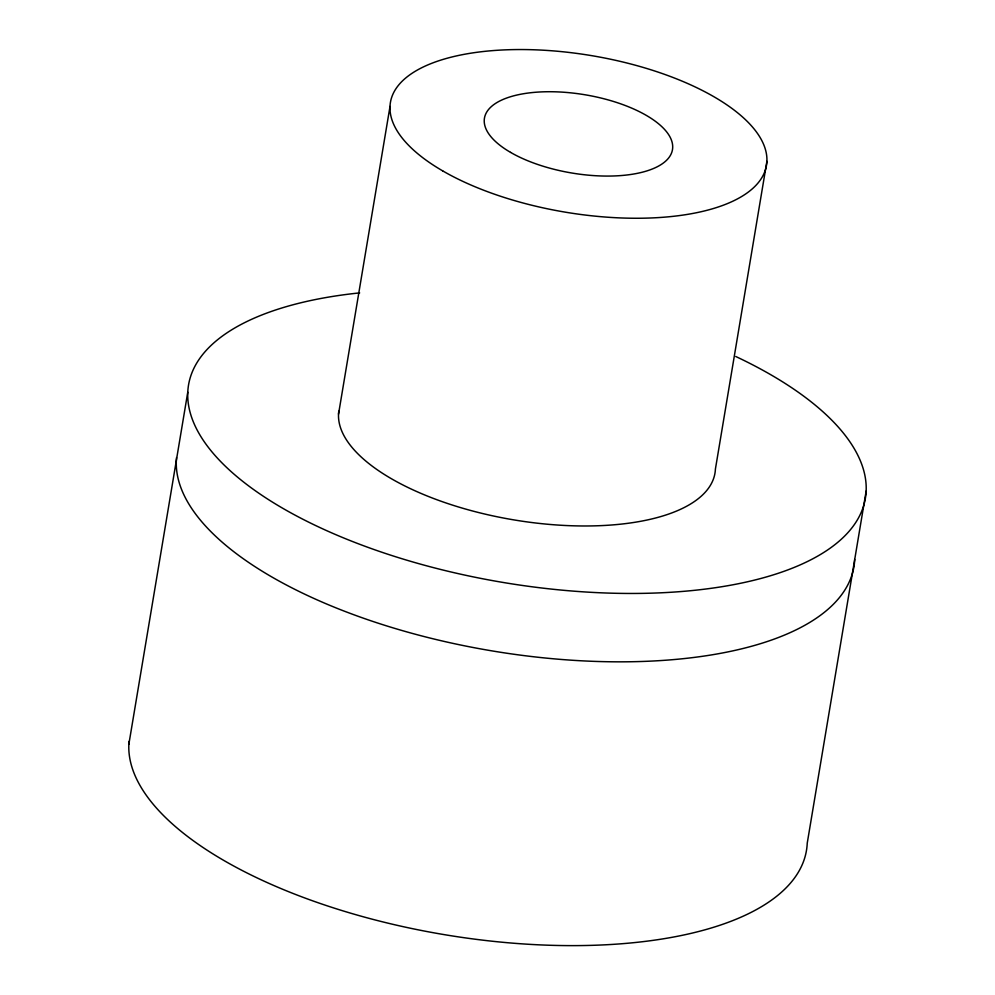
<?xml version="1.0" encoding="UTF-8"?>
<svg xmlns="http://www.w3.org/2000/svg" width="995" height="995" viewBox="0 0 995 995"><rect width="100%" height="100%" fill="white"/><g stroke="black" fill="none" stroke-linecap="round" stroke-linejoin="round"><path stroke-width="1.49" d="M128.84 744.347L187.769 392.179M338.524 414.156L390.015 106.44M766.896 161.364L715.405 469.08A190.63 79.351 9.5 0 1 519.9 520.858A190.63 79.351 9.5 0 1 338.785 411.209M866.16 491.045L807.231 843.213A343.138 142.845 9.5 0 1 458.086 936.83A343.138 142.845 9.5 0 1 129.052 741.375M854.717 559.426A343.138 142.845 9.5 0 1 505.584 653.043A343.138 142.845 9.5 0 1 176.538 457.588M735.74 356.484A343.138 142.845 9.5 0 1 764.869 577.374A343.138 142.845 9.5 0 1 256.163 491.356A343.138 142.845 9.5 0 1 359.668 292.891M442.688 170.879A190.63 79.351 9.5 0 0 759.558 181.065A190.63 79.351 9.5 0 0 533.133 49.75A190.63 79.351 9.5 0 0 442.688 170.879M510.572 152.384A95.321 39.676 9.5 0 0 669.013 157.484A95.321 39.676 9.5 0 0 555.795 91.826A95.321 39.676 9.5 0 0 510.572 152.384"/></g></svg>
